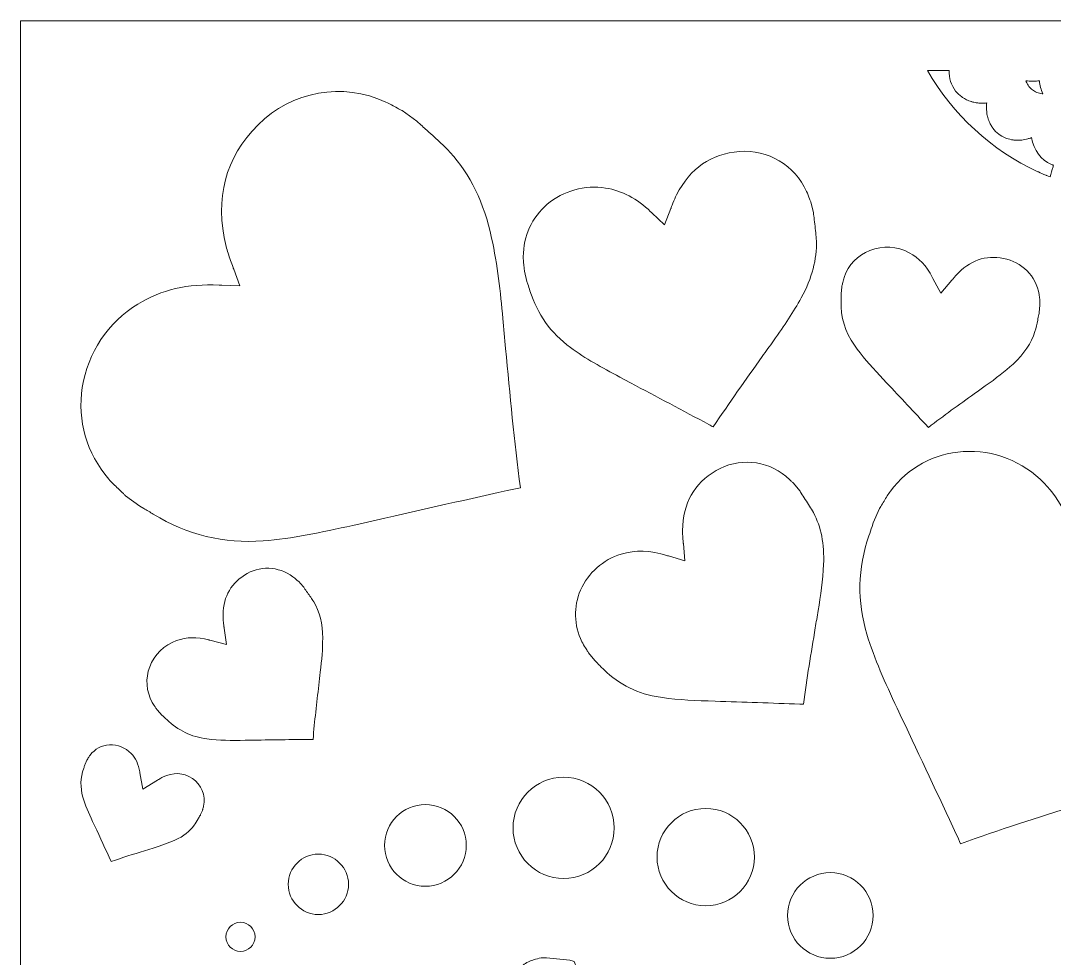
# Model space of a CAD drawing. Header units: millimetres. Extents: x 31 to 886, y -1164 to 562.
# Drawn here: x 501 to 688.3, y -772.8 to -602.9 of the extents above; entities that cross this region are included whole.
import ezdxf

# ---------------------------------------------------------------- set-up
doc = ezdxf.new("R2010")
doc.units = ezdxf.units.MM
doc.header["$MEASUREMENT"] = 0
doc.layers.add('Layer 1', color=7, linetype='Continuous')

msp = doc.modelspace()

# ---------------------------------------------------------------- linework, layer by layer
at = {"layer": 'Layer 1', "lineweight": 0}
msp.add_lwpolyline([(501, -602.86), (501, -1164.08), (659.69, -1164.08), (886.3, -1164.08), (886.3, -1010.46), (886.3, -602.86), (501, -602.86)], dxfattribs=at)
for points, knots in [([(669.28, -611.86), (669.22, -613.25), (669.61, -614.55), (670.43, -615.61), (670.74, -616), (671.11, -616.36), (671.54, -616.68), (671.72, -616.81), (671.88, -616.9), (672.01, -616.97), (672.25, -617.11), (672.51, -617.25), (672.84, -617.38), (672.99, -617.43), (673.14, -617.48), (673.34, -617.53), (673.34, -617.53), (673.38, -617.55), (673.38, -617.55), (673.6, -617.61), (673.86, -617.68), (674.18, -617.73), (674.36, -617.75), (674.54, -617.77), (674.65, -617.78), (674.65, -617.78), (674.76, -617.79), (674.76, -617.79), (674.93, -617.81), (675.22, -617.84), (675.61, -617.8), (675.78, -617.79), (675.93, -617.77), (676.07, -617.76), (676.07, -617.76), (676.05, -617.92), (676.05, -617.92), (676.04, -618.07), (676.02, -618.26), (676.01, -618.44), (676.01, -618.75), (676.04, -619.01), (676.05, -619.1), (676.05, -619.1), (676.06, -619.24), (676.06, -619.24), (676.06, -619.4), (676.08, -619.58), (676.11, -619.77), (676.17, -620.1), (676.25, -620.36), (676.29, -620.47), (676.29, -620.47), (676.32, -620.57), (676.32, -620.57), (676.35, -620.7), (676.4, -620.89), (676.49, -621.1), (676.64, -621.46), (676.81, -621.74), (676.88, -621.85), (676.88, -621.85), (676.9, -621.88), (676.9, -621.88), (676.99, -622.05), (677.09, -622.21), (677.19, -622.35), (677.5, -622.75), (677.85, -623.11), (678.24, -623.41), (678.58, -623.67), (678.95, -623.88), (679.4, -624.07), (679.49, -624.11), (679.59, -624.15), (679.66, -624.18), (680.06, -624.32), (680.46, -624.42), (680.83, -624.47), (680.91, -624.49), (680.99, -624.5), (681.09, -624.5), (681.26, -624.52), (681.45, -624.53), (681.63, -624.53), (681.63, -624.53), (681.64, -624.53), (681.64, -624.53), (681.75, -624.54), (681.93, -624.53), (682.05, -624.52), (682.05, -624.52), (682.09, -624.51), (682.09, -624.51), (682.2, -624.51), (682.32, -624.5), (682.41, -624.49), (682.8, -624.44), (683.17, -624.37), (683.54, -624.27), (683.61, -624.25), (683.68, -624.23), (683.75, -624.2), (683.9, -624.15), (684.06, -624.1), (684.21, -624.04), (684.58, -626.33), (685.88, -628.13), (687.78, -628.9), (687.86, -628.94), (687.95, -628.97), (688.04, -629), (688.09, -629.02), (688.14, -629.03), (688.18, -629.05), (688.15, -629.14), (688.12, -629.23), (688.1, -629.32), (687.89, -629.97), (687.71, -630.58), (687.55, -631.18), (687.43, -631.14), (687.3, -631.08), (687.19, -631.04), (687.13, -631.01), (687.06, -630.97), (686.95, -630.93), (686.95, -630.93), (686.86, -630.89), (686.86, -630.89), (686.84, -630.88), (686.79, -630.86), (686.77, -630.85), (686.31, -630.68), (685.79, -630.44), (685.42, -630.27), (685.42, -630.27), (685.33, -630.23), (685.33, -630.23), (676.94, -626.36), (669.88, -619.88), (665.31, -611.86), (665.31, -611.86), (669.28, -611.86), (669.28, -611.86)], [0, 0, 0, 0, 1, 1, 1, 2, 2, 2, 3, 3, 3, 4, 4, 4, 5, 5, 5, 6, 6, 6, 7, 7, 7, 8, 8, 8, 9, 9, 9, 10, 10, 10, 11, 11, 11, 12, 12, 12, 13, 13, 13, 14, 14, 14, 15, 15, 15, 16, 16, 16, 17, 17, 17, 18, 18, 18, 19, 19, 19, 20, 20, 20, 21, 21, 21, 22, 22, 22, 23, 23, 23, 24, 24, 24, 25, 25, 25, 26, 26, 26, 27, 27, 27, 28, 28, 28, 29, 29, 29, 30, 30, 30, 31, 31, 31, 32, 32, 32, 33, 33, 33, 34, 34, 34, 35, 35, 35, 36, 36, 36, 37, 37, 37, 38, 38, 38, 39, 39, 39, 40, 40, 40, 41, 41, 41, 42, 42, 42, 43, 43, 43, 44, 44, 44, 45, 45, 45, 46, 46, 46, 47, 47, 47, 48, 48, 48, 48]), ([(567.19, -617.62), (567.88, -617.94), (568.55, -618.3), (569.26, -618.69), (569.56, -618.85), (569.86, -619.01), (570.16, -619.16), (570.16, -619.16), (572.81, -621.08), (572.81, -621.08), (572.81, -621.08), (572.99, -621.23), (572.99, -621.23), (573.17, -621.4), (573.35, -621.56), (573.53, -621.73), (574.1, -622.26), (574.68, -622.78), (575.25, -623.31), (576.52, -624.46), (577.72, -625.54), (578.81, -626.73), (582.48, -630.69), (584.95, -635.78), (586.35, -642.27), (587.4, -647.1), (587.95, -652.11), (588.39, -656.81), (588.56, -658.63), (588.72, -660.46), (588.89, -662.28), (589.65, -670.56), (590.43, -679.1), (591.55, -687.52), (590.76, -687.67), (589.95, -687.82), (589.14, -688), (580.71, -689.9), (572.28, -691.8), (563.86, -693.71), (563.86, -693.71), (561.19, -694.31), (561.19, -694.31), (555.46, -695.61), (550.28, -696.71), (544.93, -697.12), (537.83, -697.66), (531.14, -696.03), (525.04, -692.28), (524.46, -691.92), (523.88, -691.58), (523.3, -691.24), (523.3, -691.24), (522.61, -690.83), (522.61, -690.83), (522.61, -690.83), (519.99, -688.94), (519.99, -688.94), (519.87, -688.81), (519.75, -688.69), (519.63, -688.57), (519.32, -688.26), (519, -687.96), (518.68, -687.66), (518.06, -687.08), (517.48, -686.53), (516.98, -685.95), (512.94, -681.22), (511.23, -675.31), (512.17, -669.31), (513.16, -663.04), (516.83, -657.54), (522.25, -654.21), (526.49, -651.61), (531.3, -650.49), (536.96, -650.79), (537.12, -650.8), (537.27, -650.81), (537.45, -650.81), (537.45, -650.81), (540.7, -650.93), (540.7, -650.93), (540.7, -650.93), (539.6, -647.9), (539.6, -647.9), (539.55, -647.77), (539.51, -647.67), (539.48, -647.56), (539.34, -647.14), (539.19, -646.72), (539.04, -646.3), (538.73, -645.42), (538.44, -644.59), (538.24, -643.77), (536.14, -634.98), (538.04, -627.76), (544.04, -621.71), (550.08, -615.61), (559.39, -613.96), (567.19, -617.62)], [0, 0, 0, 0, 1, 1, 1, 2, 2, 2, 3, 3, 3, 4, 4, 4, 5, 5, 5, 6, 6, 6, 7, 7, 7, 8, 8, 8, 9, 9, 9, 10, 10, 10, 11, 11, 11, 12, 12, 12, 13, 13, 13, 14, 14, 14, 15, 15, 15, 16, 16, 16, 17, 17, 17, 18, 18, 18, 19, 19, 19, 20, 20, 20, 21, 21, 21, 22, 22, 22, 23, 23, 23, 24, 24, 24, 25, 25, 25, 26, 26, 26, 27, 27, 27, 28, 28, 28, 29, 29, 29, 30, 30, 30, 31, 31, 31, 32, 32, 32, 33, 33, 33, 33]), ([(684.33, -613.83), (684.43, -613.83), (684.54, -613.82), (684.65, -613.81), (684.92, -613.81), (685.25, -613.79), (685.61, -613.74), (685.71, -614.56), (685.92, -615.35), (686.22, -616.11), (686.18, -616.1), (686.14, -616.1), (686.09, -616.1), (685.77, -616.06), (685.44, -615.98), (685.14, -615.85), (684.84, -615.72), (684.58, -615.57), (684.35, -615.4), (684.12, -615.22), (683.91, -615.01), (683.72, -614.76), (683.51, -614.5), (683.35, -614.21), (683.23, -613.91), (683.21, -613.86), (683.19, -613.81), (683.17, -613.75), (683.56, -613.8), (683.94, -613.83), (684.33, -613.83)], [0, 0, 0, 0, 1, 1, 1, 2, 2, 2, 3, 3, 3, 4, 4, 4, 5, 5, 5, 6, 6, 6, 7, 7, 7, 8, 8, 8, 9, 9, 9, 10, 10, 10, 10]), ([(645.2, -642.78), (645.31, -646.1), (644.42, -649.46), (642.45, -653.07), (641.05, -655.64), (639.43, -658.05), (637.42, -660.87), (636.75, -661.82), (636.07, -662.76), (635.39, -663.71), (632.44, -667.86), (629.39, -672.13), (626.52, -676.48), (626.26, -676.34), (625.99, -676.19), (625.72, -676.04), (620.99, -673.52), (616.25, -671), (611.51, -668.48), (611.51, -668.48), (609.58, -667.45), (609.58, -667.45), (606.3, -665.7), (603.36, -664.09), (600.64, -662.09), (597.06, -659.44), (594.66, -656.09), (593.3, -651.82), (593.17, -651.41), (593.03, -651), (592.9, -650.6), (592.9, -650.6), (592.74, -650.13), (592.74, -650.13), (592.74, -650.13), (592.28, -648.23), (592.28, -648.23), (592.28, -648.13), (592.28, -648.03), (592.27, -647.94), (592.24, -647.65), (592.21, -647.37), (592.18, -647.08), (592.13, -646.57), (592.08, -646.08), (592.08, -645.63), (592.09, -641.87), (593.64, -638.5), (596.43, -636.13), (599.31, -633.69), (603.27, -632.59), (607.01, -633.19), (609.99, -633.67), (612.66, -635.08), (615.16, -637.48), (615.23, -637.55), (615.31, -637.62), (615.4, -637.7), (615.4, -637.7), (617.7, -639.84), (617.7, -639.84), (617.7, -639.84), (618.82, -636.9), (618.82, -636.9), (618.85, -636.83), (618.87, -636.78), (618.89, -636.72), (619, -636.45), (619.11, -636.18), (619.21, -635.91), (619.42, -635.38), (619.62, -634.87), (619.85, -634.43), (622.37, -629.54), (626.1, -626.97), (631.25, -626.57), (636.42, -626.16), (641.31, -629.07), (643.43, -633.81), (643.62, -634.24), (643.8, -634.69), (643.98, -635.16), (644.05, -635.34), (644.12, -635.53), (644.19, -635.71), (644.19, -635.71), (644.66, -637.66), (644.66, -637.66), (644.66, -637.66), (644.67, -637.76), (644.67, -637.76), (644.69, -637.91), (644.71, -638.06), (644.73, -638.22), (644.78, -638.71), (644.84, -639.21), (644.9, -639.71), (645.04, -640.78), (645.16, -641.79), (645.2, -642.78)], [0, 0, 0, 0, 1, 1, 1, 2, 2, 2, 3, 3, 3, 4, 4, 4, 5, 5, 5, 6, 6, 6, 7, 7, 7, 8, 8, 8, 9, 9, 9, 10, 10, 10, 11, 11, 11, 12, 12, 12, 13, 13, 13, 14, 14, 14, 15, 15, 15, 16, 16, 16, 17, 17, 17, 18, 18, 18, 19, 19, 19, 20, 20, 20, 21, 21, 21, 22, 22, 22, 23, 23, 23, 24, 24, 24, 25, 25, 25, 26, 26, 26, 27, 27, 27, 28, 28, 28, 29, 29, 29, 30, 30, 30, 31, 31, 31, 32, 32, 32, 33, 33, 33, 33]), ([(685.6, -655.75), (685.6, -655.75), (685.59, -655.8), (685.59, -655.8), (685.57, -655.9), (685.55, -656), (685.52, -656.1), (685.45, -656.44), (685.37, -656.78), (685.3, -657.13), (685.15, -657.85), (685.01, -658.53), (684.81, -659.18), (684.17, -661.29), (682.87, -663.22), (680.84, -665.08), (679.35, -666.45), (677.75, -667.66), (675.81, -669.05), (675.14, -669.53), (674.48, -670), (673.81, -670.48), (671.07, -672.44), (668.24, -674.46), (665.49, -676.57), (665.47, -676.55), (665.45, -676.53), (665.43, -676.51), (662.93, -673.82), (660.42, -671.14), (657.92, -668.46), (657.92, -668.46), (656.72, -667.17), (656.72, -667.17), (654.96, -665.29), (653.4, -663.58), (652.08, -661.68), (650.38, -659.23), (649.59, -656.58), (649.66, -653.59), (649.67, -653.28), (649.67, -652.97), (649.67, -652.66), (649.67, -652.66), (649.67, -652.36), (649.67, -652.36), (649.67, -652.36), (649.79, -651.09), (649.79, -651.09), (649.81, -651.03), (649.82, -650.98), (649.84, -650.92), (649.89, -650.73), (649.93, -650.53), (649.98, -650.33), (650.05, -649.99), (650.13, -649.67), (650.22, -649.41), (651.02, -647.1), (652.68, -645.35), (654.9, -644.48), (657.19, -643.58), (659.86, -643.74), (662.04, -644.9), (663.79, -645.84), (665.16, -647.28), (666.21, -649.32), (666.24, -649.4), (666.28, -649.47), (666.33, -649.56), (666.33, -649.56), (667.78, -652.25), (667.78, -652.25), (667.78, -652.25), (669.76, -649.88), (669.76, -649.88), (669.79, -649.85), (669.81, -649.82), (669.83, -649.79), (669.97, -649.63), (670.1, -649.48), (670.24, -649.32), (670.49, -649.03), (670.72, -648.75), (670.95, -648.53), (673.56, -646.03), (676.42, -645.22), (679.7, -646.07), (682.95, -646.9), (685.35, -649.72), (685.65, -653.08), (685.68, -653.39), (685.69, -653.71), (685.71, -654.06), (685.71, -654.19), (685.72, -654.31), (685.72, -654.44), (685.72, -654.44), (685.6, -655.75), (685.6, -655.75)], [0, 0, 0, 0, 1, 1, 1, 2, 2, 2, 3, 3, 3, 4, 4, 4, 5, 5, 5, 6, 6, 6, 7, 7, 7, 8, 8, 8, 9, 9, 9, 10, 10, 10, 11, 11, 11, 12, 12, 12, 13, 13, 13, 14, 14, 14, 15, 15, 15, 16, 16, 16, 17, 17, 17, 18, 18, 18, 19, 19, 19, 20, 20, 20, 21, 21, 21, 22, 22, 22, 23, 23, 23, 24, 24, 24, 25, 25, 25, 26, 26, 26, 27, 27, 27, 28, 28, 28, 29, 29, 29, 30, 30, 30, 31, 31, 31, 32, 32, 32, 33, 33, 33, 33]), ([(726.38, -718.1), (726.23, -718.74), (726.05, -719.39), (725.86, -720.07), (725.78, -720.35), (725.7, -720.63), (725.63, -720.91), (725.63, -720.91), (724.5, -723.53), (724.5, -723.53), (724.5, -723.53), (724.4, -723.7), (724.4, -723.7), (724.3, -723.88), (724.19, -724.07), (724.08, -724.25), (723.73, -724.84), (723.39, -725.44), (723.05, -726.03), (722.31, -727.33), (721.61, -728.56), (720.8, -729.72), (718.12, -733.59), (714.25, -736.65), (708.98, -739.06), (705.05, -740.87), (700.85, -742.29), (696.91, -743.56), (695.38, -744.05), (693.84, -744.54), (692.31, -745.02), (685.41, -747.22), (678.3, -749.49), (671.34, -752.02), (671.09, -751.44), (670.83, -750.84), (670.55, -750.25), (667.28, -743.27), (663.99, -736.28), (660.71, -729.3), (660.71, -729.3), (659.83, -727.44), (659.83, -727.44), (657.64, -722.78), (655.71, -718.55), (654.35, -714.04), (652.56, -708.1), (652.68, -702.09), (654.73, -696.19), (654.93, -695.63), (655.11, -695.07), (655.29, -694.51), (655.29, -694.51), (655.51, -693.84), (655.51, -693.84), (655.51, -693.84), (656.62, -691.26), (656.62, -691.26), (656.71, -691.14), (656.79, -691.02), (656.87, -690.89), (657.08, -690.57), (657.27, -690.23), (657.47, -689.9), (657.85, -689.27), (658.2, -688.66), (658.6, -688.14), (661.85, -683.82), (666.54, -681.27), (671.81, -680.95), (677.3, -680.6), (682.65, -682.69), (686.49, -686.66), (689.5, -689.77), (691.35, -693.65), (692.15, -698.52), (692.18, -698.66), (692.2, -698.81), (692.24, -698.98), (692.24, -698.98), (692.81, -702.11), (692.81, -702.11), (692.81, -702.11), (695.51, -700.4), (695.51, -700.4), (695.61, -700.34), (695.69, -700.29), (695.77, -700.24), (696.11, -700.04), (696.44, -699.83), (696.78, -699.62), (697.47, -699.19), (698.11, -698.79), (698.77, -698.47), (705.84, -695.04), (712.32, -695.29), (718.58, -699.25), (724.88, -703.23), (728.02, -710.8), (726.38, -718.1)], [0, 0, 0, 0, 1, 1, 1, 2, 2, 2, 3, 3, 3, 4, 4, 4, 5, 5, 5, 6, 6, 6, 7, 7, 7, 8, 8, 8, 9, 9, 9, 10, 10, 10, 11, 11, 11, 12, 12, 12, 13, 13, 13, 14, 14, 14, 15, 15, 15, 16, 16, 16, 17, 17, 17, 18, 18, 18, 19, 19, 19, 20, 20, 20, 21, 21, 21, 22, 22, 22, 23, 23, 23, 24, 24, 24, 25, 25, 25, 26, 26, 26, 27, 27, 27, 28, 28, 28, 29, 29, 29, 30, 30, 30, 31, 31, 31, 32, 32, 32, 33, 33, 33, 33]), ([(609.82, -699.52), (612.42, -698.74), (615.12, -698.81), (618.09, -699.76), (618.18, -699.8), (618.28, -699.82), (618.4, -699.86), (618.4, -699.86), (621.37, -700.75), (621.37, -700.75), (621.37, -700.75), (621.09, -697.63), (621.09, -697.63), (621.08, -697.57), (621.07, -697.52), (621.07, -697.47), (621.05, -697.2), (621.03, -696.94), (621.01, -696.67), (620.97, -696.16), (620.93, -695.67), (620.94, -695.23), (621.04, -690.3), (623.03, -686.75), (627.02, -684.39), (631.01, -682.04), (636.09, -682.45), (639.66, -685.42), (639.99, -685.69), (640.3, -685.99), (640.64, -686.3), (640.77, -686.42), (640.9, -686.54), (641.03, -686.66), (641.03, -686.66), (642.17, -688.04), (642.17, -688.04), (642.17, -688.04), (642.23, -688.13), (642.23, -688.13), (642.3, -688.24), (642.38, -688.35), (642.45, -688.46), (642.69, -688.85), (642.94, -689.24), (643.19, -689.62), (643.72, -690.43), (644.23, -691.2), (644.65, -692), (646.06, -694.63), (646.66, -697.7), (646.5, -701.4), (646.38, -704.22), (645.95, -707.09), (645.51, -709.77), (645.34, -710.82), (645.17, -711.87), (644.99, -712.91), (644.24, -717.43), (643.47, -722.08), (642.87, -726.73), (642.65, -726.72), (642.43, -726.71), (642.21, -726.7), (637.1, -726.52), (631.99, -726.35), (626.88, -726.17), (626.88, -726.17), (625.58, -726.13), (625.58, -726.13), (622.21, -726.02), (619.17, -725.88), (616.16, -725.33), (612.22, -724.61), (608.94, -722.84), (606.15, -719.93), (605.88, -719.65), (605.61, -719.37), (605.33, -719.09), (605.33, -719.09), (605.02, -718.78), (605.02, -718.78), (605.02, -718.78), (603.9, -717.43), (603.9, -717.43), (603.86, -717.35), (603.82, -717.28), (603.78, -717.2), (603.65, -716.98), (603.51, -716.76), (603.37, -716.53), (603.12, -716.14), (602.88, -715.77), (602.71, -715.41), (601.24, -712.38), (601.16, -709.06), (602.47, -706.05), (603.82, -702.95), (606.57, -700.51), (609.82, -699.52)], [0, 0, 0, 0, 1, 1, 1, 2, 2, 2, 3, 3, 3, 4, 4, 4, 5, 5, 5, 6, 6, 6, 7, 7, 7, 8, 8, 8, 9, 9, 9, 10, 10, 10, 11, 11, 11, 12, 12, 12, 13, 13, 13, 14, 14, 14, 15, 15, 15, 16, 16, 16, 17, 17, 17, 18, 18, 18, 19, 19, 19, 20, 20, 20, 21, 21, 21, 22, 22, 22, 23, 23, 23, 24, 24, 24, 25, 25, 25, 26, 26, 26, 27, 27, 27, 28, 28, 28, 29, 29, 29, 30, 30, 30, 31, 31, 31, 32, 32, 32, 33, 33, 33, 33]), ([(552.97, -706.49), (553.38, -707.06), (553.77, -707.61), (554.1, -708.16), (555.19, -709.97), (555.72, -712.13), (555.73, -714.78), (555.74, -716.72), (555.57, -718.64), (555.3, -720.93), (555.21, -721.7), (555.12, -722.48), (555.03, -723.25), (554.65, -726.47), (554.26, -729.78), (553.99, -733.09), (553.99, -733.09), (553.97, -733.09), (553.97, -733.09), (550.11, -733.14), (546.25, -733.19), (542.38, -733.25), (542.38, -733.25), (541.67, -733.26), (541.67, -733.26), (539.2, -733.3), (536.97, -733.3), (534.75, -733.01), (531.93, -732.63), (529.54, -731.49), (527.46, -729.51), (527.25, -729.31), (527.03, -729.11), (526.82, -728.91), (526.82, -728.91), (526.6, -728.71), (526.6, -728.71), (526.6, -728.71), (525.77, -727.81), (525.77, -727.81), (525.75, -727.76), (525.72, -727.72), (525.69, -727.67), (525.58, -727.51), (525.46, -727.34), (525.35, -727.18), (525.16, -726.91), (524.98, -726.65), (524.86, -726.42), (523.74, -724.37), (523.57, -722.08), (524.38, -719.96), (525.21, -717.76), (527.04, -715.97), (529.27, -715.18), (531.05, -714.54), (532.95, -714.5), (535.07, -715.07), (535.14, -715.09), (535.22, -715.11), (535.3, -715.13), (535.3, -715.13), (538.29, -715.88), (538.29, -715.88), (538.29, -715.88), (537.88, -712.94), (537.88, -712.94), (537.88, -712.94), (537.86, -712.82), (537.86, -712.82), (537.85, -712.78), (537.85, -712.74), (537.84, -712.71), (537.82, -712.51), (537.8, -712.31), (537.77, -712.11), (537.72, -711.75), (537.68, -711.41), (537.67, -711.11), (537.58, -707.65), (538.85, -705.11), (541.55, -703.33), (544.22, -701.57), (547.75, -701.69), (550.32, -703.63), (550.56, -703.8), (550.8, -704.01), (551.05, -704.22), (551.14, -704.3), (551.23, -704.38), (551.33, -704.45), (551.33, -704.45), (552.18, -705.39), (552.18, -705.39), (552.18, -705.39), (552.2, -705.42), (552.2, -705.42), (552.26, -705.5), (552.32, -705.58), (552.37, -705.66), (552.57, -705.94), (552.77, -706.21), (552.97, -706.49)], [0, 0, 0, 0, 1, 1, 1, 2, 2, 2, 3, 3, 3, 4, 4, 4, 5, 5, 5, 6, 6, 6, 7, 7, 7, 8, 8, 8, 9, 9, 9, 10, 10, 10, 11, 11, 11, 12, 12, 12, 13, 13, 13, 14, 14, 14, 15, 15, 15, 16, 16, 16, 17, 17, 17, 18, 18, 18, 19, 19, 19, 20, 20, 20, 21, 21, 21, 22, 22, 22, 23, 23, 23, 24, 24, 24, 25, 25, 25, 26, 26, 26, 27, 27, 27, 28, 28, 28, 29, 29, 29, 30, 30, 30, 31, 31, 31, 32, 32, 32, 33, 33, 33, 34, 34, 34, 34]), ([(534.16, -745.19), (534.11, -745.39), (534.05, -745.59), (534, -745.79), (533.98, -745.85), (533.96, -745.92), (533.94, -745.99), (533.94, -745.99), (533.61, -746.73), (533.61, -746.73), (533.58, -746.78), (533.55, -746.83), (533.52, -746.89), (533.4, -747.09), (533.28, -747.3), (533.15, -747.51), (532.91, -747.92), (532.69, -748.31), (532.45, -748.66), (531.66, -749.78), (530.54, -750.64), (528.95, -751.36), (527.75, -751.9), (526.5, -752.32), (524.99, -752.8), (524.99, -752.8), (523.43, -753.29), (523.43, -753.29), (521.45, -753.9), (519.42, -754.53), (517.4, -755.23), (516.4, -753.05), (515.4, -750.88), (514.4, -748.71), (514.4, -748.71), (514.04, -747.95), (514.04, -747.95), (513.33, -746.41), (512.71, -745.02), (512.28, -743.57), (511.76, -741.8), (511.81, -740.09), (512.43, -738.33), (512.5, -738.14), (512.57, -737.94), (512.63, -737.74), (512.63, -737.74), (512.69, -737.57), (512.69, -737.57), (512.69, -737.57), (513, -736.87), (513, -736.87), (513.01, -736.85), (513.02, -736.83), (513.04, -736.81), (513.11, -736.69), (513.19, -736.57), (513.26, -736.44), (513.37, -736.26), (513.48, -736.09), (513.57, -735.97), (514.44, -734.83), (515.69, -734.15), (517.09, -734.08), (518.54, -734), (520.02, -734.58), (521.03, -735.64), (521.85, -736.5), (522.35, -737.59), (522.57, -738.97), (522.58, -739.03), (522.59, -739.09), (522.6, -739.16), (522.6, -739.16), (523.13, -742.14), (523.13, -742.14), (523.13, -742.14), (525.77, -740.5), (525.77, -740.5), (525.89, -740.43), (526.01, -740.35), (526.13, -740.28), (526.34, -740.15), (526.53, -740.03), (526.69, -739.96), (528.68, -739.01), (530.41, -739.08), (532.13, -740.19), (533.76, -741.23), (534.6, -743.29), (534.16, -745.19)], [0, 0, 0, 0, 1, 1, 1, 2, 2, 2, 3, 3, 3, 4, 4, 4, 5, 5, 5, 6, 6, 6, 7, 7, 7, 8, 8, 8, 9, 9, 9, 10, 10, 10, 11, 11, 11, 12, 12, 12, 13, 13, 13, 14, 14, 14, 15, 15, 15, 16, 16, 16, 17, 17, 17, 18, 18, 18, 19, 19, 19, 20, 20, 20, 21, 21, 21, 22, 22, 22, 23, 23, 23, 24, 24, 24, 25, 25, 25, 26, 26, 26, 27, 27, 27, 28, 28, 28, 29, 29, 29, 30, 30, 30, 30]), ([(599.4, -758.3), (594.34, -758.3), (590.23, -754.19), (590.23, -749.13), (590.23, -744.08), (594.34, -739.96), (599.4, -739.96), (604.45, -739.96), (608.57, -744.08), (608.57, -749.13), (608.57, -754.19), (604.45, -758.3), (599.4, -758.3)], [0, 0, 0, 0, 1, 1, 1, 2, 2, 2, 3, 3, 3, 4, 4, 4, 4]), ([(581.76, -752.31), (581.76, -756.39), (578.43, -759.71), (574.35, -759.71), (570.27, -759.71), (566.94, -756.39), (566.94, -752.31), (566.94, -748.22), (570.27, -744.9), (574.35, -744.9), (578.43, -744.9), (581.76, -748.22), (581.76, -752.31)], [0, 0, 0, 0, 1, 1, 1, 2, 2, 2, 3, 3, 3, 4, 4, 4, 4]), ([(616.33, -754.42), (616.33, -749.56), (620.29, -745.61), (625.15, -745.61), (630.01, -745.61), (633.97, -749.56), (633.97, -754.42), (633.97, -759.29), (630.01, -763.24), (625.15, -763.24), (620.29, -763.24), (616.33, -759.29), (616.33, -754.42)], [0, 0, 0, 0, 1, 1, 1, 2, 2, 2, 3, 3, 3, 4, 4, 4, 4]), ([(554.95, -764.83), (551.93, -764.83), (549.48, -762.38), (549.48, -759.36), (549.48, -756.35), (551.93, -753.9), (554.95, -753.9), (557.96, -753.9), (560.41, -756.35), (560.41, -759.36), (560.41, -762.38), (557.96, -764.83), (554.95, -764.83)], [0, 0, 0, 0, 1, 1, 1, 2, 2, 2, 3, 3, 3, 4, 4, 4, 4]), ([(639.97, -765.01), (639.97, -760.73), (643.45, -757.25), (647.73, -757.25), (652.01, -757.25), (655.49, -760.73), (655.49, -765.01), (655.49, -769.29), (652.01, -772.77), (647.73, -772.77), (643.45, -772.77), (639.97, -769.29), (639.97, -765.01)], [0, 0, 0, 0, 1, 1, 1, 2, 2, 2, 3, 3, 3, 4, 4, 4, 4]), ([(540.84, -771.53), (539.38, -771.53), (538.19, -770.35), (538.19, -768.89), (538.19, -767.43), (539.38, -766.24), (540.84, -766.24), (542.29, -766.24), (543.48, -767.43), (543.48, -768.89), (543.48, -770.35), (542.29, -771.53), (540.84, -771.53)], [0, 0, 0, 0, 1, 1, 1, 2, 2, 2, 3, 3, 3, 4, 4, 4, 4]), ([(592.24, -773.83), (592.91, -773.42), (593.61, -773.12), (594.32, -772.93), (594.76, -772.81), (595.21, -772.72), (595.67, -772.66), (597.31, -772.77), (598.93, -772.91), (600.53, -773.09), (600.79, -773.16), (601.05, -773.25), (601.31, -773.34), (603.35, -779.21), (606.19, -784.79), (609.75, -789.92), (609.61, -790.41), (609.43, -790.93), (609.22, -791.44), (605.94, -790.46), (603.04, -790.07), (600.85, -789.94), (601.58, -789.36), (602.19, -788.68), (602.66, -787.92), (603.75, -786.19), (604.05, -783.93), (603.49, -781.89), (602.97, -780.02), (601.8, -778.54), (600.18, -777.71), (599.33, -777.28), (598.34, -777.06), (597.32, -777.08), (596.31, -777.1), (595.29, -777.35), (594.38, -777.8), (592.71, -778.64), (591.59, -780.1), (591.3, -781.8), (591.13, -782.81), (591.81, -783.77), (592.82, -783.94), (592.94, -783.96), (593.07, -783.97), (593.19, -783.97), (594.07, -783.94), (594.81, -783.29), (594.96, -782.42), (595.08, -781.71), (595.69, -781.3), (596.05, -781.12), (596.44, -780.92), (596.89, -780.81), (597.34, -780.8), (597.78, -780.78), (598.18, -780.86), (598.5, -781.02), (599.17, -781.37), (599.67, -782.03), (599.91, -782.88), (600.2, -783.92), (600.05, -785.1), (599.52, -785.95), (598.64, -787.35), (596.81, -788.27), (594.86, -788.29), (594.58, -788.29), (594.31, -788.28), (594.03, -788.24), (591.86, -787.97), (589.82, -786.62), (588.72, -784.73), (587.63, -782.87), (587.48, -780.66), (588.3, -778.51), (589.53, -776.95), (590.92, -775.34), (592.24, -773.83)], [0, 0, 0, 0, 1, 1, 1, 2, 2, 2, 3, 3, 3, 4, 4, 4, 5, 5, 5, 6, 6, 6, 7, 7, 7, 8, 8, 8, 9, 9, 9, 10, 10, 10, 11, 11, 11, 12, 12, 12, 13, 13, 13, 14, 14, 14, 15, 15, 15, 16, 16, 16, 17, 17, 17, 18, 18, 18, 19, 19, 19, 20, 20, 20, 21, 21, 21, 22, 22, 22, 23, 23, 23, 24, 24, 24, 25, 25, 25, 26, 26, 26, 26])]:
    msp.add_open_spline(points, degree=3, knots=knots, dxfattribs=at)

doc.saveas('drawing.dxf')
